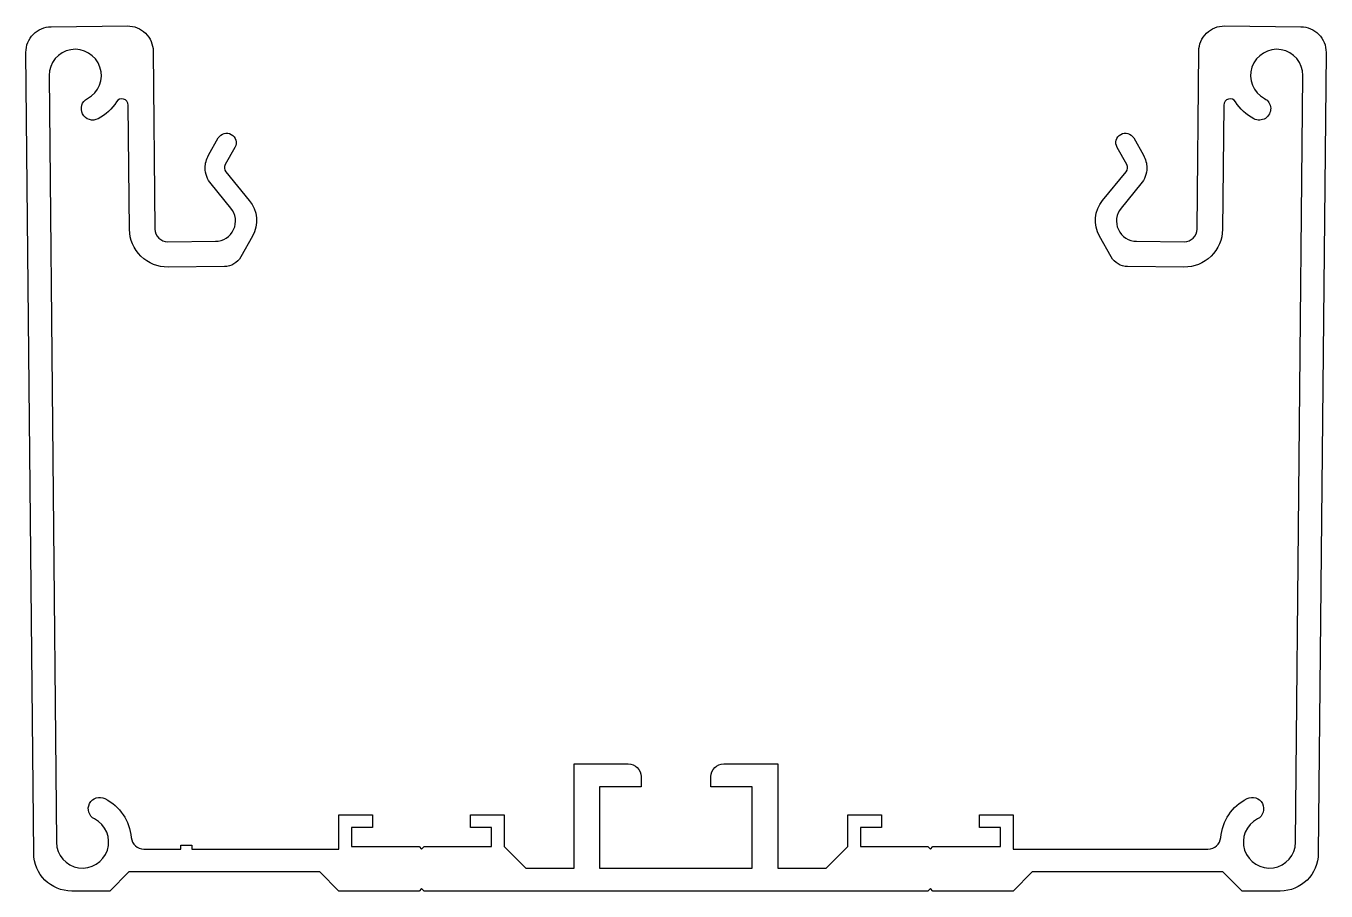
# Model space of a CAD drawing. Extents: x 154 to 256, y 142 to 210.
import ezdxf

# ---------------------------------------------------------------- set-up
doc = ezdxf.new("R2010")
doc.units = 0
doc.layers.get('0').update_dxf_attribs({"linetype": 'CONTINUOUS'})

msp = doc.modelspace()

# ---------------------------------------------------------------- linework, layer by layer
msp.add_lwpolyline([(158.61, 204.46, 1.781358), (155.6, 206.26), (156.18, 145.96, 1.771386), (159.17, 147.8, -1), (159.99, 149.4, -0.256022), (162.06, 146.34, 0.387253), (163.06, 145.43), (165.96, 145.43), (165.96, 145.73), (166.81, 145.73), (166.81, 145.43), (178.38, 145.43), (178.38, 148.13), (181.03, 148.13), (181.03, 147.13), (179.38, 147.13), (179.38, 145.63), (184.68, 145.63), (184.88, 145.43), (185.08, 145.63), (190.38, 145.63), (190.38, 147.13), (188.73, 147.13), (188.73, 148.13), (191.38, 148.13), (191.38, 145.63), (193.08, 143.93), (196.88, 143.93), (196.88, 152.13), (201.13, 152.13, -0.414214), (202.13, 151.13), (202.13, 150.33), (198.88, 150.33), (198.88, 143.93), (210.88, 143.93), (210.88, 150.33), (207.63, 150.33), (207.63, 151.13, -0.414214), (208.63, 152.13), (212.88, 152.13), (212.88, 143.93), (216.68, 143.93), (218.38, 145.63), (218.38, 148.13), (221.03, 148.13), (221.03, 147.13), (219.38, 147.13), (219.38, 145.63), (224.68, 145.63), (224.88, 145.43), (225.08, 145.63), (230.38, 145.63), (230.38, 147.13), (228.73, 147.13), (228.73, 148.13), (231.38, 148.13), (231.38, 145.43), (246.7, 145.43, 0.387253), (247.7, 146.34, -0.256022), (249.77, 149.4, -1), (250.59, 147.8, 1.771386), (253.58, 145.96), (254.16, 206.26, 1.781358), (251.15, 204.46, -1), (250.31, 202.87, -0.130805), (248.86, 204.21, 0.747029), (247.94, 203.95), (247.84, 194.17, -0.414214), (244.81, 191.2), (240.38, 191.24, -0.267949), (239.09, 192), (238.17, 193.63, -0.310508), (238.42, 196.45), (240.27, 198.7, 0.310508), (240.32, 199.26), (239.56, 200.62, -1), (240.86, 201.36), (241.63, 200, -0.131652), (241.89, 199, -0.171831), (241.43, 197.74), (239.87, 195.85, 0.630953), (241.09, 193.23), (244.83, 193.2, 0.414214), (245.84, 194.19), (245.98, 208.19, -0.414214), (248, 210.17), (254, 210.11, -0.414214), (255.98, 208.09), (255.37, 145.09, -0.412547), (252.38, 142.13), (249.38, 142.13), (247.88, 143.63), (232.88, 143.63), (231.38, 142.13), (225.08, 142.13), (224.88, 142.33), (224.68, 142.13), (185.08, 142.13), (184.88, 142.33), (184.68, 142.13), (178.38, 142.13), (176.88, 143.63), (161.88, 143.63), (160.38, 142.13), (157.38, 142.13, -0.412547), (154.39, 145.09), (153.78, 208.09, -0.414214), (155.76, 210.11), (161.76, 210.17, -0.414214), (163.78, 208.19), (163.92, 194.19, 0.414214), (164.93, 193.2), (168.67, 193.23, 0.630953), (169.89, 195.85), (168.33, 197.74, -0.171831), (167.87, 199, -0.131652), (168.13, 200), (168.9, 201.36, -1), (170.21, 200.62), (169.44, 199.26, 0.310508), (169.49, 198.7), (171.34, 196.45, -0.310508), (171.59, 193.63), (170.67, 192, -0.267949), (169.38, 191.24), (164.95, 191.2, -0.414214), (161.92, 194.17), (161.82, 203.95, 0.747029), (160.9, 204.21, -0.130805), (159.45, 202.87, -1)], format="xyb", close=True)

doc.saveas('drawing.dxf')
